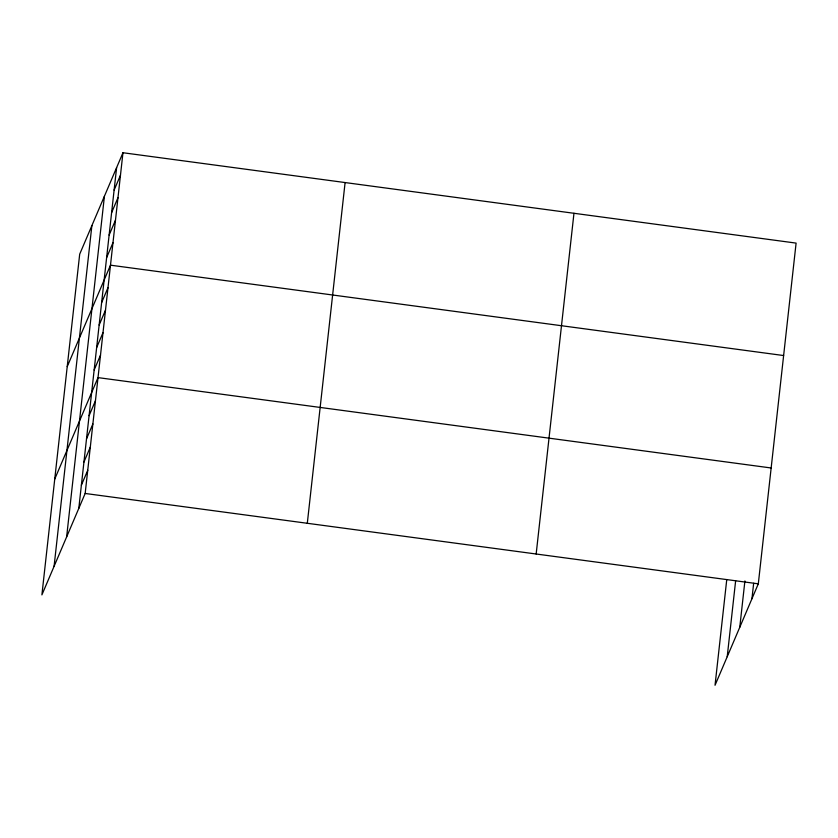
<?xml version="1.0" encoding="UTF-8"?>
<svg xmlns="http://www.w3.org/2000/svg" width="838" height="838" viewBox="0 0 838 838"><rect width="100%" height="100%" fill="white"/><g stroke="black" fill="none" stroke-linecap="round" stroke-linejoin="round"><path stroke-width="1.26" d="M54.082 566.341L91.876 225.621M66.631 536.917L104.425 196.197M78.803 508.362L116.608 167.642M122.966 152.736L79.694 254.176L41.9 594.896L85.162 493.467L122.966 152.736L796.1 243.104L758.306 583.824L715.034 685.264L726.745 579.707M307.305 523.279L345.099 182.558M536.163 554.012L573.967 213.281M727.216 656.709L735.638 580.765M739.765 627.285L744.909 580.944M751.948 598.73L753.655 583.279M114.115 190.132L120.463 175.226M111.622 212.622L117.969 197.716M109.118 235.101L115.476 220.205M106.625 257.591L112.983 242.695M67.229 366.615L110.49 265.175L783.624 355.542M101.639 302.57L107.997 287.664M99.146 325.06L105.504 310.154M96.653 347.54L103.001 332.644M94.149 370.029L100.508 355.134M54.753 479.053L98.015 377.613L771.159 467.981M89.09 415.69L95.448 400.784M86.523 438.861L92.871 423.955M83.947 462.031L90.305 447.125M81.38 485.192L87.739 470.296M85.162 493.467L758.306 583.824"/></g></svg>
